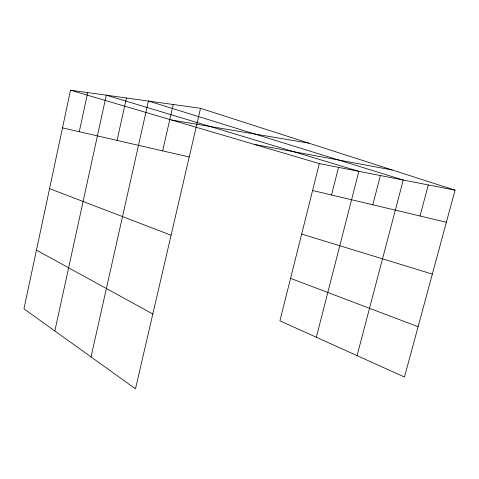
<?xml version="1.0" encoding="UTF-8"?>
<svg xmlns="http://www.w3.org/2000/svg" width="479" height="479" viewBox="0 0 479 479"><rect width="100%" height="100%" fill="white"/><g stroke="black" fill="none" stroke-linecap="round" stroke-linejoin="round"><path stroke-width="0.72" d="M200.515 108.302L70.521 90.196L23.95 308.841L135.491 388.804L200.515 108.302L455.05 190.175L404.468 377.033L279.928 320.834L319.313 163.59L455.05 190.175M79.269 131.719L87.699 92.591M54.84 330.983L106.284 95.177L358.855 171.338L316.326 337.258M117.074 140.413L126.456 97.985M91.04 356.939L148.424 101.045L403.246 180.026L357.065 355.646M162.644 150.885L173.218 104.5M331.528 194.989L338.527 167.357M372.806 204.79L380.392 175.553M420.017 215.999L428.304 184.936M171.548 120.001L308.817 143.137M254.151 144.371L392.247 169.973M62.498 127.869L189.229 156.992M312.577 190.492L446.368 222.256M70.521 90.196L319.313 163.59M301.668 234.045L432.327 274.102M290.567 278.359L418.083 326.72M49.559 188.624L171.099 235.213M36.452 250.152L152.831 314.008"/></g></svg>
